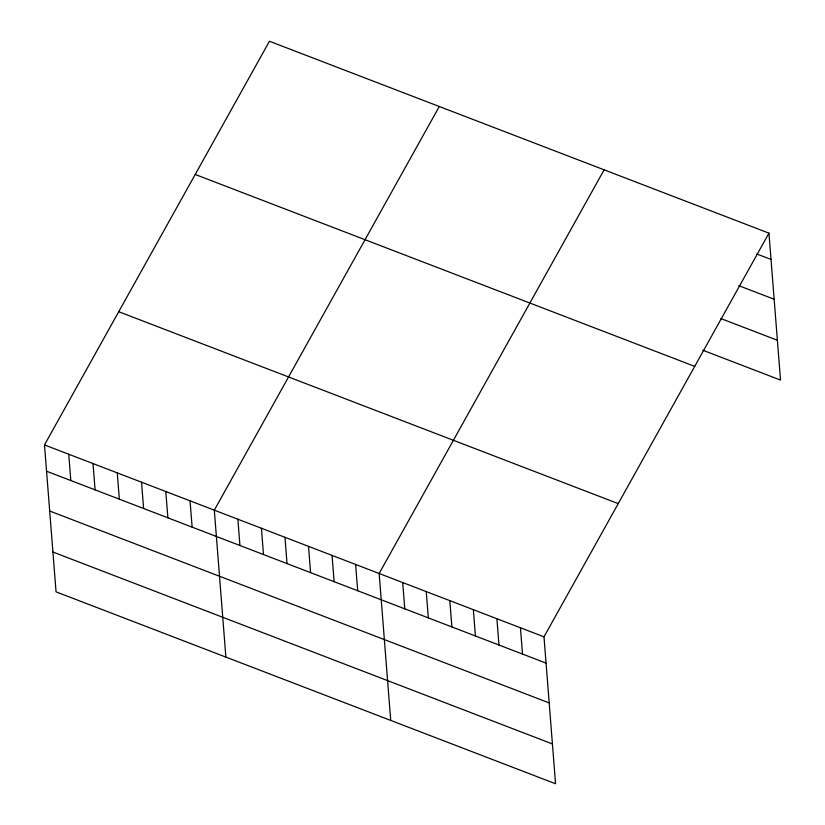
<?xml version="1.0" encoding="UTF-8"?>
<svg xmlns="http://www.w3.org/2000/svg" width="825" height="825" viewBox="0 0 825 825"><rect width="100%" height="100%" fill="white"/><g stroke="black" fill="none" stroke-linecap="round" stroke-linejoin="round"><path stroke-width="1.24" d="M768.952 233.155L543.995 636.828L555.555 783.75L56.048 591.845L44.488 444.923L269.445 41.25L768.952 233.155L780.512 380.077L702.807 350.223M439.282 106.497L214.314 510.17L225.885 657.092M604.117 169.826L379.16 573.499L390.72 720.421M756.886 254.017L771.024 259.442M738.829 285.677L774.149 299.248M720.864 318.553L777.377 340.271M195.205 174.457L694.712 366.372M118.718 311.706L618.224 503.621M44.488 444.923L543.995 636.828M46.551 471.209L546.057 663.114M49.686 511.015L549.192 702.921M52.913 552.028L552.42 743.944M520.441 627.784L522.514 654.06M496.897 618.729L498.96 645.016M473.344 609.685L475.417 635.972M449.8 600.641L451.873 626.928M426.247 591.597L428.319 617.873M402.703 582.543L404.776 608.829M355.606 564.455L357.679 590.731M332.062 555.4L334.125 581.687M308.509 546.356L310.582 572.643M284.965 537.312L287.028 563.599M261.412 528.258L263.484 554.544M237.868 519.214L239.931 545.5M190.059 500.847L192.122 527.134M165.794 491.525L167.867 517.811M141.529 482.202L143.602 508.489M117.274 472.88L119.336 499.166M93.008 463.567L95.081 489.844M68.743 454.245L70.816 480.521"/></g></svg>
